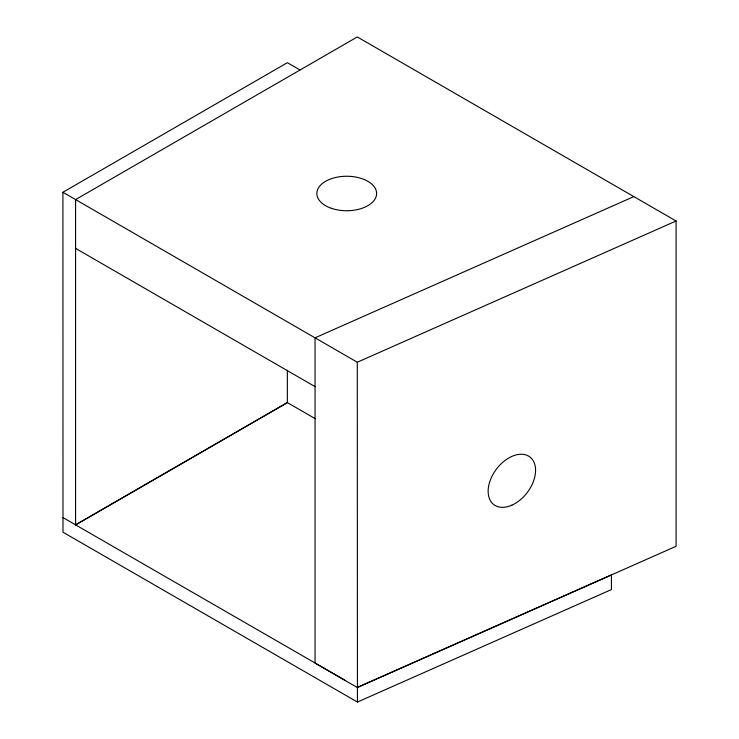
<?xml version="1.0" encoding="UTF-8"?>
<svg xmlns="http://www.w3.org/2000/svg" width="739" height="739" viewBox="0 0 739 739"><rect width="100%" height="100%" fill="white"/><g stroke="black" fill="none" stroke-linecap="round" stroke-linejoin="round"><path stroke-width="1.11" d="M300.034 70.011L287.36 62.686L62.917 192.269L62.991 532.219L357.427 702.05L611.439 589.565L611.439 574.924L357.427 687.409M63.009 517.586L75.59 524.875L287.36 402.607L287.36 370.35M633.831 196.602L315.036 337.834L315.036 663.114L357.297 687.51L676.083 546.287L676.083 220.998L357.297 36.95L75.59 199.585L75.59 524.875L287.36 402.607L315.304 418.727M62.917 192.269L357.297 362.23L676.083 220.998M75.59 524.875L344.808 680.148M75.59 248.378L315.036 386.626M357.297 362.23L357.427 702.05M511.868 505.19A29.883 19.353 -53 0 0 532.394 459.501A29.883 19.353 -53 0 0 491.333 477.69A29.883 19.353 -53 0 0 511.868 505.19M331.386 208.296A29.883 17.246 0 0 0 376.604 193.757A29.883 17.246 0 0 0 332.199 178.422A29.883 17.246 0 0 0 331.386 208.296"/></g></svg>
